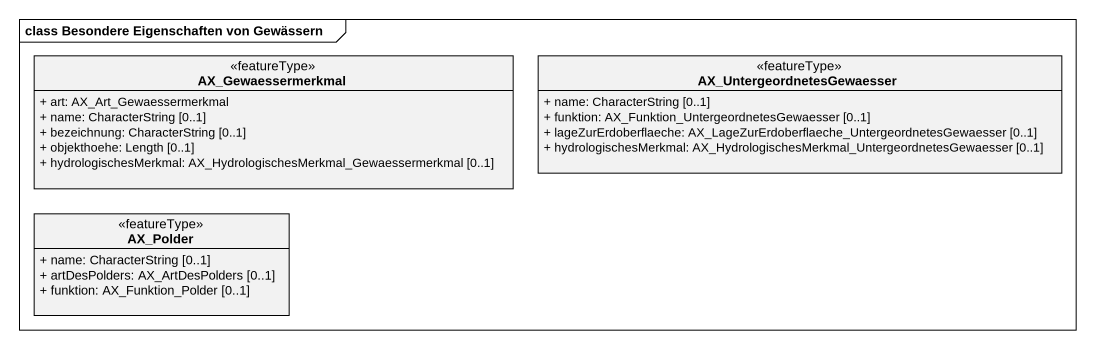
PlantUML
@startuml
mainframe class Besondere Eigenschaften von Gewässern
hide circle
hide empty members
skinparam classAttributeIconSize 0
class AX_Gewaessermerkmal <<featureType>> {
  + art: AX_Art_Gewaessermerkmal
  + name: CharacterString [0..1]
  + bezeichnung: CharacterString [0..1]
  + objekthoehe: Length [0..1]
  + hydrologischesMerkmal: AX_HydrologischesMerkmal_Gewaessermerkmal [0..1]
}
class AX_UntergeordnetesGewaesser <<featureType>> {
  + name: CharacterString [0..1]
  + funktion: AX_Funktion_UntergeordnetesGewaesser [0..1]
  + lageZurErdoberflaeche: AX_LageZurErdoberflaeche_UntergeordnetesGewaesser [0..1]
  + hydrologischesMerkmal: AX_HydrologischesMerkmal_UntergeordnetesGewaesser [0..1]
}
class AX_Polder <<featureType>> {
  + name: CharacterString [0..1]
  + artDesPolders: AX_ArtDesPolders [0..1]
  + funktion: AX_Funktion_Polder [0..1]
}
@enduml
